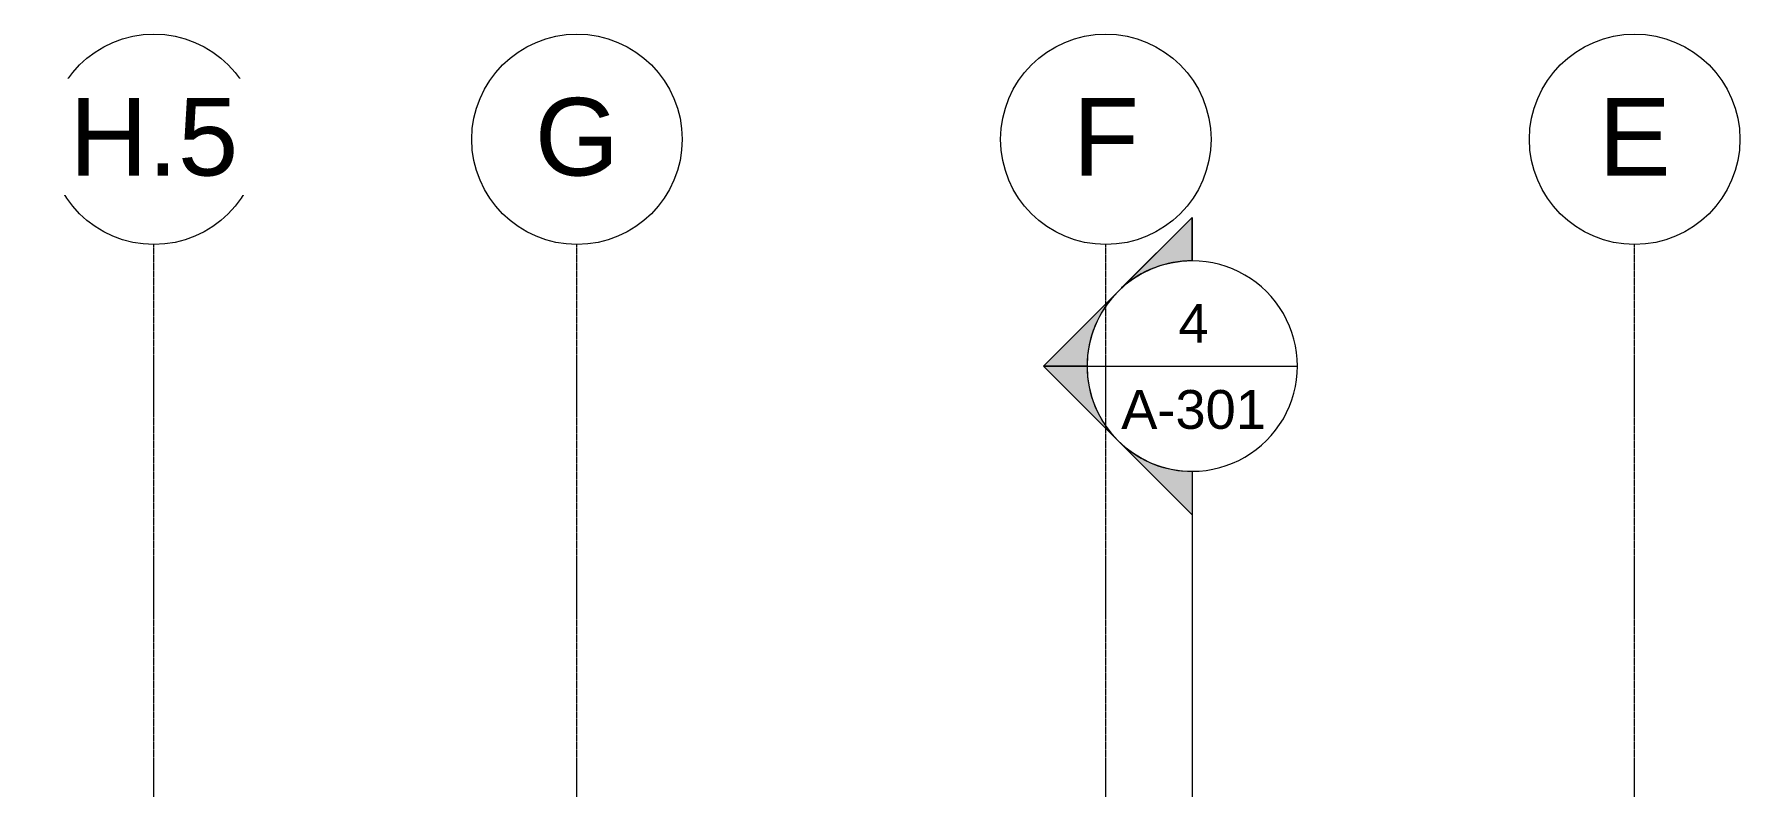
# Model space of a CAD drawing. Header units: inches. Extents: x -27425 to 3657, y -265 to 853.
# Drawn here: x 1373 to 2151, y 401 to 745 of the extents above; entities that cross this region are included whole.
import ezdxf

# ---------------------------------------------------------------- set-up
doc = ezdxf.new("R2010")
doc.units = ezdxf.units.IN
doc.header["$MEASUREMENT"] = 0
doc.linetypes.add('Grid Line 1_2_', pattern=[0.8749999999999999, 0.4999999999999999, -0.125, 0.125, -0.125])
for name, color, linetype, lineweight in [('G-ANNO-SYMB', 111, 'Continuous', 9), ('S-GRID', 1, 'Continuous', 9), ('S-GRID-IDEN', 1, 'Continuous', 9)]:
    doc.layers.add(name, color=color, linetype=linetype, lineweight=lineweight)
doc.styles.add('Arial_1', font='arial.ttf', dxfattribs={"height": 35.40718562874248})
doc.styles.add('Arial_2', font='arial.ttf', dxfattribs={"height": 17.70359281437124})

# ---------------------------------------------------------------- blocks, each defined once
blk = doc.blocks.new('Grid - Grid Head - Circle-14747-Section 16')
at = {"layer": 'S-GRID-IDEN'}
blk.add_circle((-21143.8028103963, 696.6588239577899), 48, dxfattribs=at)
blk = doc.blocks.new('Section - Section Head - Filled-1526-Section 16')
at = {"layer": 'G-ANNO-SYMB'}
h = blk.add_hatch(color=256, dxfattribs=at)
edge = h.paths.add_edge_path(flags=0)
edge.add_arc((-22069.38845523002, 593.1570754422742), 48.06247118192541, 89.99999999999989, 132.0783950246248, ccw=False)
edge.add_line((-22069.38845523002, 641.2195466242014), (-22069.38845523002, 661.0393264361825))
edge.add_line((-22069.38845523002, 661.0393264361825), (-22101.59736594329, 628.8304157229086))
h = blk.add_hatch(color=256, dxfattribs=at)
edge = h.paths.add_edge_path(flags=0)
edge.add_line((-22103.32958072697, 627.0982009392283), (-22137.27070622392, 593.1570754422742))
edge.add_line((-22137.27070622392, 593.1570754422742), (-22117.38845523002, 593.157075442274))
edge.add_arc((-22069.38845523002, 593.1570754422735), 47.99999999999782, 135, 179.9999999999997, ccw=False)
h = blk.add_hatch(color=256, dxfattribs=at)
edge = h.paths.add_edge_path(flags=0)
edge.add_arc((-22069.38845523002, 593.157075442274), 47.99999999999977, 180.0000000000001, 225.000000000001, ccw=False)
edge.add_line((-22117.38845523002, 593.1570754422742), (-22137.27070622392, 593.1570754422743))
edge.add_line((-22137.27070622392, 593.1570754422743), (-22103.32958072697, 559.21594994532))
h = blk.add_hatch(color=256, dxfattribs=at)
edge = h.paths.add_edge_path(flags=0)
edge.add_line((-22101.59736594329, 557.4837351616393), (-22069.38845523002, 525.2748244483652))
edge.add_line((-22069.38845523002, 525.2748244483652), (-22069.38845523002, 545.0946042603463))
edge.add_arc((-22069.38845523002, 593.1570754422737), 48.06247118192778, 227.9216049753765, 270, ccw=False)
for p, q in [((-22137.27070622392, 593.1570754422743), (-22069.38845523002, 661.0393264361825)), ((-22101.59736594329, 628.8304157229086), (-22069.38845523002, 661.0393264361825)), ((-22069.38845523002, 641.157075442274), (-22069.38845523002, 661.0393264361825)), ((-22069.38845523002, 661.0393264361825), (-22069.38845523002, 641.2195466242014)), ((-22137.27070622392, 593.1570754422742), (-22103.32958072697, 627.0982009392283)), ((-22137.27070622392, 593.1570754422743), (-22069.38845523002, 525.2748244483656)), ((-22117.38845523002, 593.157075442274), (-22137.27070622392, 593.1570754422742)), ((-22103.32958072697, 559.21594994532), (-22137.27070622392, 593.1570754422743)), ((-22137.27070622392, 593.1570754422743), (-22117.38845523002, 593.1570754422742)), ((-22069.38845523002, 525.2748244483652), (-22101.59736594329, 557.4837351616393)), ((-22069.38845523002, 545.157075442274), (-22069.38845523002, 525.2748244483656)), ((-22069.38845523002, 545.0946042603463), (-22069.38845523002, 525.2748244483652))]:
    blk.add_line(p, q, dxfattribs=at)
for centre, radius, start, end in [((-22069.38845523002, 593.157075442274), 47.99999999999989, 89.99999999999987, 269.9999999999995), ((-22069.38845523002, 593.1570754422742), 48.06247118192541, 89.99999999999952, 132.0783950246244), ((-22069.38845523002, 593.157075442274), 47.99999999999994, 269.9999999999996, 89.99999999999993), ((-22069.38845523002, 593.1570754422735), 47.99999999999782, 134.9999999999997, 179.9999999999993), ((-22069.38845523002, 593.157075442274), 47.99999999999977, 179.9999999999997, 225.0000000000007), ((-22069.38845523002, 593.1570754422737), 48.06247118192778, 227.9216049753762, 269.9999999999996)]:
    blk.add_arc(centre, radius, start, end, dxfattribs=at)

msp = doc.modelspace()

# ---------------------------------------------------------------- linework, layer by layer
at = {"layer": 'G-ANNO-SYMB'}
for p, q in [((1853.305731912409, 593.1570754422739), (1949.305731912409, 593.1570754422739)), ((1901.305731912395, 545.1570754422744), (1901.305731912395, -54.81696767603199))]:
    msp.add_line(p, q, dxfattribs=at)
at = {"layer": 'S-GRID', "linetype": 'Grid Line 1_2_'}
for p, q in [((1427.641376746098, -132), (1427.641376746098, 648.6588239577904)), ((1620.641376746098, -132), (1620.641376746098, 648.6588239577904)), ((1861.891376746098, -132), (1861.891376746098, 648.6588239577904)), ((2103.141376746098, -132), (2103.141376746098, 648.6588239577904))]:
    msp.add_line(p, q, dxfattribs=at)

# ---------------------------------------------------------------- block references
at = {"layer": 'G-ANNO-SYMB'}
msp.add_blockref('Section - Section Head - Filled-1526-Section 16', (23970.69418714242, 0), dxfattribs=at)
at = {"layer": 'S-GRID-IDEN'}
for p in [(22571.44418714244, 0), (22764.44418714244, 0), (23005.69418714244, 0), (23246.94418714244, 0)]:
    msp.add_blockref('Grid - Grid Head - Circle-14747-Section 16', p, dxfattribs=at)

# ---------------------------------------------------------------- texts
at = {"layer": 'G-ANNO-SYMB', "char_height": 17.70359281437124, "attachment_point": 2, "line_spacing_factor": 0.9385317878468563, "style": 'Arial_2'}
for s, insert, width in [('4', (1901.920471874284, 621.4953245809785), 16.41599999999998), ('A-301', (1901.920471874286, 582.2228362023129), 78.62399999999991)]:
    msp.add_mtext(s, dxfattribs=dict(at, insert=insert, width=width))

# ---------------------------------------------------------------- next in the draw order: texts
at = {"layer": 'S-GRID-IDEN', "char_height": 35.40718562874248, "attachment_point": 2, "line_spacing_factor": 0.9385317878468563, "style": 'Arial_1', "bg_fill": 3, "box_fill_scale": 1.25, "bg_fill_color": 0, "bg_fill_transparency": 0}
for s, insert, width in [('H.5', (1427.632149444045, 715.5325608676554), 91.5839999999999), ('G', (1620.632149444047, 715.5325608676554), 45.79199999999995), ('F', (1861.88214944405, 715.5325608676554), 35.85599999999996), ('E', (2103.132149444048, 715.5325608676554), 39.31199999999995)]:
    msp.add_mtext(s, dxfattribs=dict(at, insert=insert, width=width))

doc.saveas('drawing.dxf')
